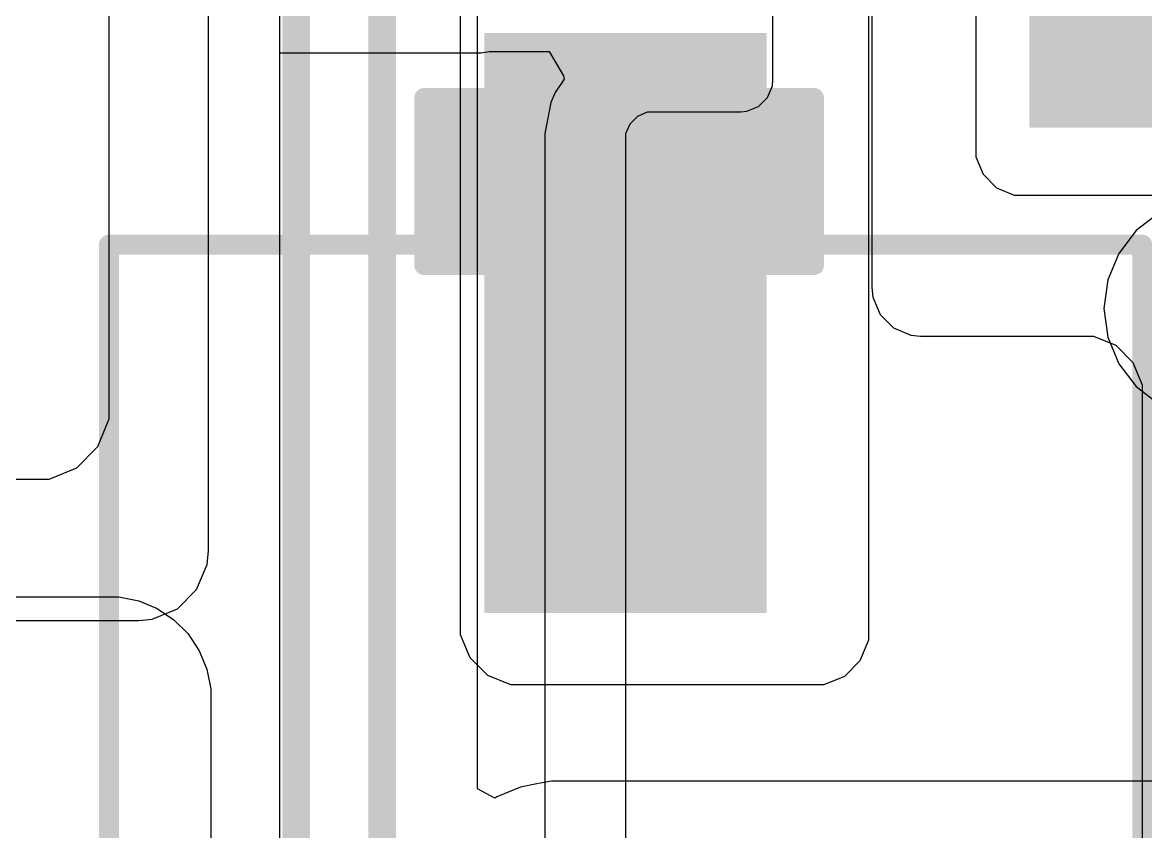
# Model space of a CAD drawing. Header units: inches. Extents: x -2 to 5376, y -4 to 5426.
# Drawn here: x 109.18 to 116.35, y 19.32 to 24.48 of the extents above; entities that cross this region are included whole.
import ezdxf

# ---------------------------------------------------------------- set-up
doc = ezdxf.new("R2010")
doc.units = ezdxf.units.IN
for name, color, linetype in [('Bottom Layer', 5, 'Continuous'), ('Bottom Overlay', 54, 'Continuous'), ('Bottom Paste', 16, 'Continuous'), ('Bottom Solder', 6, 'Continuous'), ('Layer 1', 16, 'Continuous'), ('Layer 2', 76, 'Continuous'), ('Top Layer', 1, 'Continuous'), ('Top Overlay', 2, 'Continuous'), ('Top Paste', 8, 'Continuous'), ('Top Solder', 216, 'Continuous')]:
    doc.layers.add(name, color=color, linetype=linetype)

# ---------------------------------------------------------------- blocks, each defined once
blk = doc.blocks.new('LVT303012_1R5M_N_B_247')
at = {"layer": 'Bottom Layer'}
for points in [[(-2.078, 1.66), (-0.578, 1.66), (-0.578, -1.66), (-2.078, -1.66)], [(0.578, 1.66), (2.078, 1.66), (2.078, -1.66), (0.578, -1.66)]]:
    blk.add_hatch(color=5, dxfattribs=at).paths.add_polyline_path(points)
at = {"layer": 'Bottom Paste'}
for points in [[(-2.078, 1.66), (-0.578, 1.66), (-0.578, -1.66), (-2.078, -1.66)], [(0.578, 1.66), (2.078, 1.66), (2.078, -1.66), (0.578, -1.66)]]:
    blk.add_hatch(color=16, dxfattribs=at).paths.add_polyline_path(points)
at = {"layer": 'Bottom Solder'}
for points in [[(-2.1288, 1.7108), (-0.5272, 1.7108), (-0.5272, -1.7108), (-2.1288, -1.7108)], [(0.5272, 1.7108), (2.1288, 1.7108), (2.1288, -1.7108), (0.5272, -1.7108)]]:
    blk.add_hatch(color=6, dxfattribs=at).paths.add_polyline_path(points)
at = {"layer": 'Bottom Overlay'}
for points in [[(0.381, 1.5494, 0.127, 0.127, 0), (-0.381, 1.5494, 0.127, 0.127, 0)], [(0.381, -1.5494, 0.127, 0.127, 0), (-0.381, -1.5494, 0.127, 0.127, 0)]]:
    blk.add_lwpolyline(points, format="xyseb", dxfattribs=at)
for points in [[(-0.4128, 1.5494, 0.0635, 0.0635, 1), (-0.3493, 1.5494, 0.0635, 0.0635, 1)], [(0.3493, 1.5494, 0.0635, 0.0635, 1), (0.4128, 1.5494, 0.0635, 0.0635, 1)], [(-0.4128, -1.5494, 0.0635, 0.0635, 1), (-0.3493, -1.5494, 0.0635, 0.0635, 1)], [(0.3493, -1.5494, 0.0635, 0.0635, 1), (0.4128, -1.5494, 0.0635, 0.0635, 1)]]:
    blk.add_lwpolyline(points, format="xyseb", close=True, dxfattribs=at)
blk = doc.blocks.new('C___0603_B_289')
at = {"layer": 'Bottom Layer'}
for points in [[(-1.143, -0.4445), (-1.143, 0.4445), (-0.381, 0.4445), (-0.381, -0.4445)], [(0.381, -0.4445), (0.381, 0.4445), (1.143, 0.4445), (1.143, -0.4445)]]:
    blk.add_hatch(color=5, dxfattribs=at).paths.add_polyline_path(points)
at = {"layer": 'Bottom Paste'}
for points in [[(-1.143, -0.4445), (-1.143, 0.4445), (-0.381, 0.4445), (-0.381, -0.4445)], [(0.381, -0.4445), (0.381, 0.4445), (1.143, 0.4445), (1.143, -0.4445)]]:
    blk.add_hatch(color=16, dxfattribs=at).paths.add_polyline_path(points)
at = {"layer": 'Bottom Solder'}
for points in [[(-1.203, -0.5045), (-1.203, 0.5045), (-0.321, 0.5045), (-0.321, -0.5045)], [(0.321, -0.5045), (0.321, 0.5045), (1.203, 0.5045), (1.203, -0.5045)]]:
    blk.add_hatch(color=6, dxfattribs=at).paths.add_polyline_path(points)
at = {"layer": 'Bottom Overlay'}
for points in [[(-1.2446, -0.5334, 0.127, 0.127, 0), (-1.2446, 0.5334, 0.127, 0.127, 0)], [(-1.2446, 0.5334, 0.127, 0.127, 0), (-0.4572, 0.5334, 0.127, 0.127, 0)], [(0.4572, 0.5334, 0.127, 0.127, 0), (1.2446, 0.5334, 0.127, 0.127, 0)], [(1.2446, -0.5334, 0.127, 0.127, 0), (1.2446, 0.5334, 0.127, 0.127, 0)], [(-1.2446, -0.5334, 0.127, 0.127, 0), (-0.4572, -0.5334, 0.127, 0.127, 0)], [(0.4572, -0.5334, 0.127, 0.127, 0), (1.2446, -0.5334, 0.127, 0.127, 0)]]:
    blk.add_lwpolyline(points, format="xyseb", dxfattribs=at)
for points in [[(-1.2764, 0.5334, 0.0635, 0.0635, 1), (-1.2128, 0.5334, 0.0635, 0.0635, 1)], [(-1.2764, 0.5334, 0.0635, 0.0635, 1), (-1.2128, 0.5334, 0.0635, 0.0635, 1)], [(-0.4889, 0.5334, 0.0635, 0.0635, 1), (-0.4254, 0.5334, 0.0635, 0.0635, 1)], [(0.4254, 0.5334, 0.0635, 0.0635, 1), (0.4889, 0.5334, 0.0635, 0.0635, 1)], [(1.2128, 0.5334, 0.0635, 0.0635, 1), (1.2764, 0.5334, 0.0635, 0.0635, 1)], [(1.2128, 0.5334, 0.0635, 0.0635, 1), (1.2764, 0.5334, 0.0635, 0.0635, 1)], [(-1.2764, -0.5334, 0.0635, 0.0635, 1), (-1.2128, -0.5334, 0.0635, 0.0635, 1)], [(-1.2764, -0.5334, 0.0635, 0.0635, 1), (-1.2128, -0.5334, 0.0635, 0.0635, 1)], [(-0.4889, -0.5334, 0.0635, 0.0635, 1), (-0.4254, -0.5334, 0.0635, 0.0635, 1)], [(0.4254, -0.5334, 0.0635, 0.0635, 1), (0.4889, -0.5334, 0.0635, 0.0635, 1)], [(1.2128, -0.5334, 0.0635, 0.0635, 1), (1.2764, -0.5334, 0.0635, 0.0635, 1)], [(1.2128, -0.5334, 0.0635, 0.0635, 1), (1.2764, -0.5334, 0.0635, 0.0635, 1)]]:
    blk.add_lwpolyline(points, format="xyseb", close=True, dxfattribs=at)
blk = doc.blocks.new('20SVPF120M_292')
at = {"layer": 'Top Layer'}
for points in [[(-4.55, 0.8), (-1.05, 0.8), (-1.05, -0.8), (-4.55, -0.8)], [(1.05, 0.8), (4.55, 0.8), (4.55, -0.8), (1.05, -0.8)]]:
    blk.add_hatch(color=1, dxfattribs=at).paths.add_polyline_path(points)
at = {"layer": 'Top Paste'}
for points in [[(-4.55, 0.8), (-1.05, 0.8), (-1.05, -0.8), (-4.55, -0.8)], [(1.05, 0.8), (4.55, 0.8), (4.55, -0.8), (1.05, -0.8)]]:
    blk.add_hatch(color=8, dxfattribs=at).paths.add_polyline_path(points)
at = {"layer": 'Top Solder'}
for points in [[(-4.6516, 0.9016), (-0.9484, 0.9016), (-0.9484, -0.9016), (-4.6516, -0.9016)], [(0.9484, 0.9016), (4.6516, 0.9016), (4.6516, -0.9016), (0.9484, -0.9016)]]:
    blk.add_hatch(color=216, dxfattribs=at).paths.add_polyline_path(points)
at = {"layer": 'Top Overlay'}
for points in [[(-1.95, 3.3, 0.127, 0.127, 0), (-3.3, 1.95, 0.127, 0.127, 0)], [(-1.95, 3.3, 0.127, 0.127, 0), (3.3, 3.3, 0.127, 0.127, 0)], [(3.3, 3.3, 0.127, 0.127, 0), (3.3, 1.15, 0.127, 0.127, 0)], [(-3.3, 1.95, 0.127, 0.127, 0), (-3.3, 1.15, 0.127, 0.127, 0)], [(-3.8862, 1.6256, 0.127, 0.127, 0), (-3.8862, 1.0922, 0.127, 0.127, 0)], [(-4.1148, 1.3462, 0.127, 0.127, 0), (-3.6576, 1.3462, 0.127, 0.127, 0)], [(-3.3, -1.15, 0.127, 0.127, 0), (-3.3, -1.95, 0.127, 0.127, 0)], [(3.3, -1.15, 0.127, 0.127, 0), (3.3, -3.3, 0.127, 0.127, 0)], [(-3.3, -1.95, 0.127, 0.127, 0), (-1.95, -3.3, 0.127, 0.127, 0)], [(-1.95, -3.3, 0.127, 0.127, 0), (3.3, -3.3, 0.127, 0.127, 0)]]:
    blk.add_lwpolyline(points, format="xyseb", dxfattribs=at)
for points in [[(-1.9818, 3.3, 0.0635, 0.0635, 1), (-1.9183, 3.3, 0.0635, 0.0635, 1)], [(-1.9818, 3.3, 0.0635, 0.0635, 1), (-1.9183, 3.3, 0.0635, 0.0635, 1)], [(3.2683, 3.3, 0.0635, 0.0635, 1), (3.3318, 3.3, 0.0635, 0.0635, 1)], [(3.2683, 3.3, 0.0635, 0.0635, 1), (3.3318, 3.3, 0.0635, 0.0635, 1)], [(-3.3318, 1.95, 0.0635, 0.0635, 1), (-3.2683, 1.95, 0.0635, 0.0635, 1)], [(-3.3318, 1.95, 0.0635, 0.0635, 1), (-3.2683, 1.95, 0.0635, 0.0635, 1)], [(-3.9179, 1.6256, 0.0635, 0.0635, 1), (-3.8544, 1.6256, 0.0635, 0.0635, 1)], [(-4.1466, 1.3462, 0.0635, 0.0635, 1), (-4.0831, 1.3462, 0.0635, 0.0635, 1)], [(-3.6894, 1.3462, 0.0635, 0.0635, 1), (-3.6258, 1.3462, 0.0635, 0.0635, 1)], [(-3.9179, 1.0922, 0.0635, 0.0635, 1), (-3.8544, 1.0922, 0.0635, 0.0635, 1)], [(-3.3318, 1.15, 0.0635, 0.0635, 1), (-3.2683, 1.15, 0.0635, 0.0635, 1)], [(3.2683, 1.15, 0.0635, 0.0635, 1), (3.3318, 1.15, 0.0635, 0.0635, 1)], [(-3.3318, -1.15, 0.0635, 0.0635, 1), (-3.2683, -1.15, 0.0635, 0.0635, 1)], [(3.2683, -1.15, 0.0635, 0.0635, 1), (3.3318, -1.15, 0.0635, 0.0635, 1)], [(-3.3318, -1.95, 0.0635, 0.0635, 1), (-3.2683, -1.95, 0.0635, 0.0635, 1)], [(-3.3318, -1.95, 0.0635, 0.0635, 1), (-3.2683, -1.95, 0.0635, 0.0635, 1)], [(-1.9818, -3.3, 0.0635, 0.0635, 1), (-1.9183, -3.3, 0.0635, 0.0635, 1)], [(-1.9818, -3.3, 0.0635, 0.0635, 1), (-1.9183, -3.3, 0.0635, 0.0635, 1)], [(3.2683, -3.3, 0.0635, 0.0635, 1), (3.3318, -3.3, 0.0635, 0.0635, 1)], [(3.2683, -3.3, 0.0635, 0.0635, 1), (3.3318, -3.3, 0.0635, 0.0635, 1)]]:
    blk.add_lwpolyline(points, format="xyseb", close=True, dxfattribs=at)

msp = doc.modelspace()

# ---------------------------------------------------------------- linework, layer by layer
at = {"layer": 'Bottom Layer'}
for p, q in [((113.9693, 24.1165), (113.9693, 25.074)), ((114.6019, 25.074), (114.6019, 22.788)), ((115.2652, 25.05), (115.2652, 23.6234)), ((110.8185, 12.0108), (110.8185, 24.286)), ((110.8185, 24.286), (112.1062, 24.286)), ((112.1062, 24.286), (112.1563, 24.296)), ((112.1563, 24.296), (112.5399, 24.296)), ((112.5399, 24.296), (112.6306, 24.14)), ((112.6349, 24.1182), (112.5779, 24.0329)), ((112.6306, 24.14), (112.6349, 24.1182)), ((113.9654, 24.0762), (113.9693, 24.1165)), ((113.9693, 24.1165), (113.9693, 24.1165)), ((112.5779, 24.0329), (112.5515, 23.9691)), ((112.5779, 24.0329), (112.5779, 24.0329)), ((113.9345, 24.0017), (113.9654, 24.0762)), ((112.5515, 23.9691), (112.5297, 23.8599)), ((112.5515, 23.9691), (112.5515, 23.9691)), ((112.5515, 23.9691), (112.5515, 23.9691)), ((113.8775, 23.9446), (113.9345, 24.0017)), ((113.1052, 23.8834), (113.1689, 23.9098)), ((113.1689, 23.9098), (113.2034, 23.9098)), ((113.2034, 23.9098), (113.2034, 23.9098)), ((113.2034, 23.9098), (113.7626, 23.9098)), ((113.7626, 23.9098), (113.803, 23.9138)), ((113.803, 23.9138), (113.8775, 23.9446)), ((112.5297, 23.8599), (112.512, 23.7709)), ((113.03, 23.7709), (113.0564, 23.8346)), ((113.0564, 23.8346), (113.1052, 23.8834)), ((112.512, 23.7709), (112.512, 23.7709)), ((112.512, 23.7709), (112.512, 23.7709)), ((112.512, 23.7709), (112.512, 23.7364)), ((113.03, 23.7364), (113.03, 23.7709)), ((112.512, 23.7364), (112.512, 16.3195)), ((113.03, 16.3195), (113.03, 23.7364)), ((115.2652, 23.6234), (115.3116, 23.5113)), ((115.3116, 23.5113), (115.3973, 23.4256)), ((115.3973, 23.4256), (115.5094, 23.3792)), ((115.5094, 23.3792), (118.7914, 23.3792)), ((114.6019, 22.788), (114.6078, 22.7278)), ((114.6078, 22.7278), (114.654, 22.6163)), ((114.654, 22.6163), (114.7392, 22.5311)), ((114.7392, 22.5311), (114.8506, 22.4849)), ((114.8506, 22.4849), (114.9109, 22.479)), ((114.9109, 22.479), (114.9109, 22.479)), ((114.9109, 22.479), (115.9389, 22.479)), ((115.9389, 22.479), (116.0163, 22.479)), ((116.0163, 22.479), (116.1593, 22.4198)), ((116.1593, 22.4198), (116.2687, 22.3103)), ((116.2687, 22.3103), (116.3279, 22.1673)), ((116.3279, 22.1673), (116.3279, 22.09)), ((116.3279, 22.09), (116.3279, 22.09)), ((116.3279, 22.09), (116.3279, 16.2519))]:
    msp.add_line(p, q, dxfattribs=at)
for points in [[(112.2249, 23.4653, 0.254, 0.254, -0.414214), (112.4458, 23.2444, 0.254, 0.254, 0)], [(112.4458, 21.0566, 0.254, 0.254, 0), (112.4458, 23.2444, 0.254, 0.254, 0)]]:
    msp.add_lwpolyline(points, format="xyseb", dxfattribs=at)
for points in [[(112.1614, 23.4653, 0.127, 0.127, 1), (112.2884, 23.4653, 0.127, 0.127, 1)], [(112.3823, 23.2444, 0.127, 0.127, 1), (112.5093, 23.2444, 0.127, 0.127, 1)], [(112.3823, 23.2444, 0.127, 0.127, 1), (112.5093, 23.2444, 0.127, 0.127, 1)], [(112.3823, 21.0566, 0.127, 0.127, 1), (112.5093, 21.0566, 0.127, 0.127, 1)]]:
    msp.add_lwpolyline(points, format="xyseb", close=True, dxfattribs=at)
at = {"layer": 'Layer 1'}
msp.add_line((110.8185, 10.3987), (110.8185, 37.5829), dxfattribs=at)
at = {"layer": 'Layer 2'}
for p, q in [((109.7279, 34.2657), (109.7279, 22.0428)), ((110.363, 21.1074), (110.363, 28.0809)), ((109.7279, 22.0428), (109.7279, 22.0428)), ((109.7279, 22.0428), (109.7279, 21.9473)), ((109.7279, 21.9473), (109.6548, 21.7707)), ((109.6548, 21.7707), (109.5197, 21.6357)), ((109.5197, 21.6357), (109.3432, 21.5625)), ((109.2476, 21.5625), (106.4585, 21.5625)), ((109.3432, 21.5625), (109.2476, 21.5625)), ((110.3544, 21.0206), (110.363, 21.1074)), ((110.363, 21.1074), (110.363, 21.1074)), ((110.288, 20.8602), (110.3544, 21.0206)), ((110.1653, 20.7375), (110.288, 20.8602)), ((110.0049, 20.671), (110.1653, 20.7375)), ((103.494, 20.6625), (109.9181, 20.6625)), ((109.9181, 20.6625), (110.0049, 20.671))]:
    msp.add_line(p, q, dxfattribs=at)
at = {"layer": 'Top Layer'}
for p, q in [((112.0813, 19.5874), (112.0813, 27.4129)), ((111.9739, 20.6515), (111.9739, 26.6539)), ((114.5792, 26.6311), (114.5792, 20.6066)), ((116.4357, 23.2646), (116.2898, 23.1527)), ((116.2897, 23.1526), (116.1777, 23.0066)), ((116.2898, 23.1527), (116.2897, 23.1526)), ((116.1777, 23.0066), (116.1073, 22.8367)), ((116.1073, 22.8367), (116.0833, 22.6544)), ((116.0833, 22.6544), (116.1073, 22.472)), ((116.1073, 22.472), (116.1777, 22.3021)), ((116.1777, 22.3021), (116.2897, 22.1562)), ((116.2897, 22.1562), (116.4356, 22.0442)), ((100.9296, 20.8126), (109.7921, 20.8126)), ((109.7921, 20.8126), (109.9179, 20.7876)), ((109.9179, 20.7876), (110.0364, 20.7385)), ((110.0364, 20.7385), (110.1431, 20.6672)), ((110.1431, 20.6672), (110.2339, 20.5764)), ((111.9739, 20.6515), (111.9739, 20.6515)), ((111.9739, 20.5719), (111.9739, 20.6515)), ((114.5792, 20.6066), (114.5792, 20.5359)), ((110.2339, 20.5764), (110.3051, 20.4698)), ((112.0348, 20.4249), (111.9739, 20.5719)), ((114.5792, 20.5359), (114.5251, 20.4054)), ((110.3051, 20.4698), (110.3542, 20.3512)), ((112.1474, 20.3123), (112.0348, 20.4249)), ((114.5251, 20.4054), (114.4252, 20.3055)), ((110.3542, 20.3512), (110.3793, 20.2254)), ((112.2944, 20.2514), (112.1474, 20.3123)), ((114.4252, 20.3055), (114.2946, 20.2514)), ((112.374, 20.2514), (112.2944, 20.2514)), ((114.224, 20.2514), (112.374, 20.2514)), ((114.2946, 20.2514), (114.224, 20.2514)), ((114.224, 20.2514), (114.224, 20.2514)), ((110.3793, 20.2254), (110.3793, 20.1612)), ((110.3793, 20.1612), (110.3793, 12.8839)), ((112.1934, 19.5276), (112.0813, 19.5874)), ((112.3557, 19.598), (112.2061, 19.5361)), ((112.4619, 19.6192), (112.3557, 19.598)), ((112.3557, 19.598), (112.3557, 19.598)), ((112.3557, 19.598), (112.3557, 19.598)), ((112.5539, 19.6374), (112.4619, 19.6192)), ((112.6348, 19.6374), (112.5539, 19.6374)), ((112.5539, 19.6374), (112.5539, 19.6374)), ((112.5539, 19.6374), (112.5539, 19.6374)), ((119.5444, 19.6375), (112.6348, 19.6374)), ((112.2061, 19.5361), (112.1934, 19.5276))]:
    msp.add_line(p, q, dxfattribs=at)
for points in [[(110.9243, 13.3024, 0.1778, 0.1778, 0), (110.9243, 29.0839, 0.1778, 0.1778, 0)], [(111.4728, 13.6445, 0.1778, 0.1778, 0), (111.4728, 28.9154, 0.1778, 0.1778, 0)]]:
    msp.add_lwpolyline(points, format="xyseb", dxfattribs=at)

# ---------------------------------------------------------------- block references
for name, p, rotation in [('LVT303012_1R5M_N_B_247', (117.3182, 25.939), 270), ('20SVPF120M_292', (113.0279, 19.7626), 90)]:
    msp.add_blockref(name, p, dxfattribs=dict(rotation=rotation))
msp.add_blockref('C___0603_B_289', (112.9869, 23.4653))

doc.saveas('drawing.dxf')
